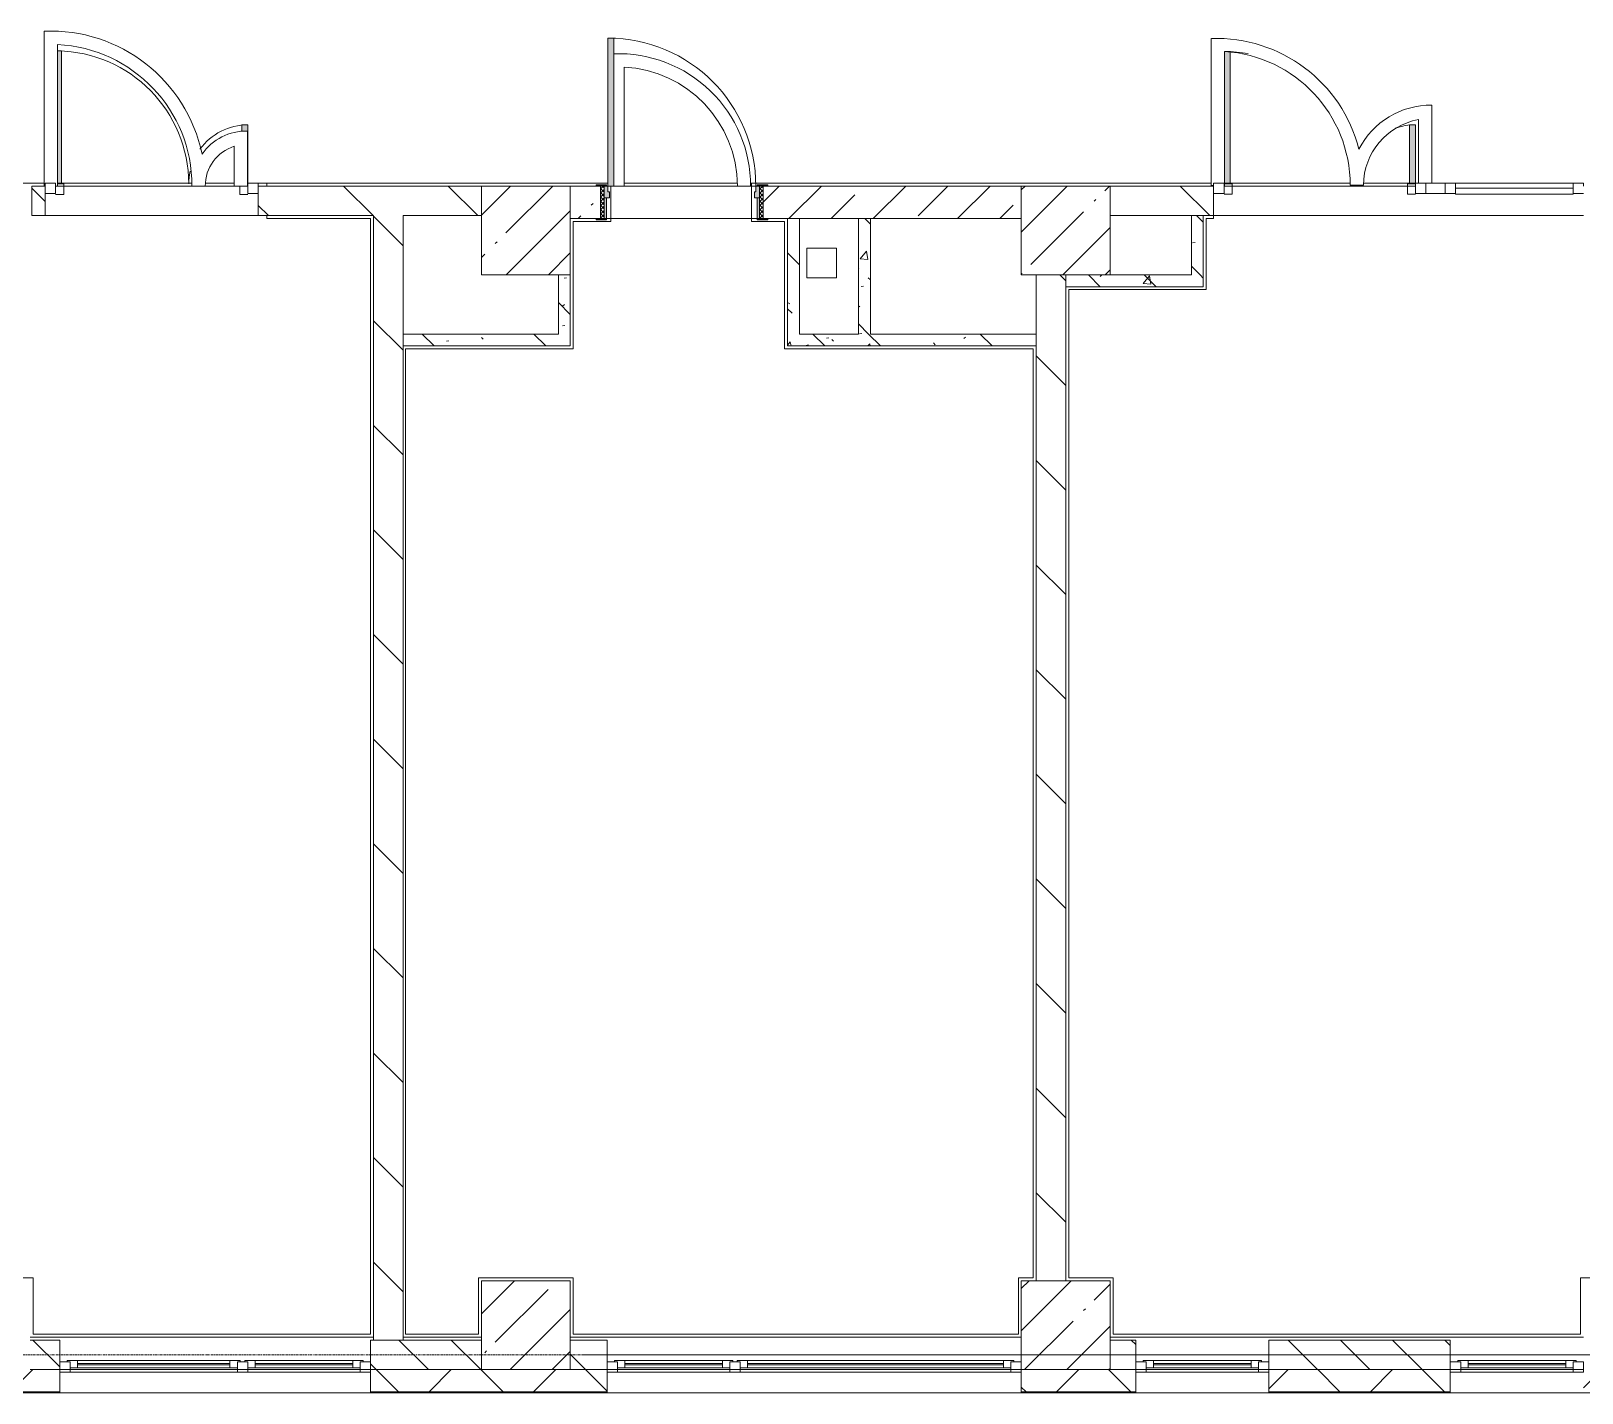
# Model space of a CAD drawing. Header units: millimetres. Extents: x 81303 to 275082, y -8553 to 29000.
# Drawn here: x 170587 to 181072, y -258 to 8948 of the extents above; entities that cross this region are included whole.
import ezdxf

# ---------------------------------------------------------------- set-up
doc = ezdxf.new("R2010")
doc.units = ezdxf.units.MM
doc.linetypes.add('Осевая', pattern=[31.75, 6.35, -4.7625, 15.875, -4.7625])
for name, color, linetype, lineweight, true_color in [('A-DETL-GENF-3', 7, 'Continuous', 5, 0xaaaaaa), ('A-DOOR-2', 7, 'Continuous', 5, 0xe2e2e2), ('A-DOOR-3', 7, 'Continuous', 5, 0xaaaaaa), ('A-DOOR-FRAM-1', 7, 'Continuous', 5, 0xe2e2e2), ('A-DOOR-FRAM-3', 7, 'Continuous', 5, 0xaaaaaa), ('A-FLOR-2', 7, 'Continuous', 5, 0xaaaaaa), ('I-WALL-5', 7, 'Continuous', 5, 0x787878)]:
    doc.layers.add(name, color=color, linetype=linetype, lineweight=lineweight, true_color=true_color)
for name, color, linetype, lineweight in [('A-GLAZ-3', 7, 'Continuous', 5), ('A-GLAZ-CURT-2', 7, 'Continuous', 5), ('A-GLAZ-CWMG-2', 7, 'Continuous', 5), ('A-WALL', 7, 'Continuous', 9), ('A-WALL-3', 7, 'Continuous', 5), ('I-WALL-3', 7, 'Continuous', 5), ('S-COLS-3', 7, 'Continuous', 5), ('Оси', 7, 'Continuous', 9), ('Оси-2', 7, 'Осевая', 9)]:
    doc.layers.add(name, color=color, linetype=linetype, lineweight=lineweight)
pattern_1 = [(135, (148072.5, 0), (-353.5534, -353.5534), [])]
pattern_2 = [(135, (148072.5, 0), (-377.171, -377.171), [533.4, -88.9, 17.78, -88.9]), (135, (148072.5, 376.94), (-377.171, -377.171), []), (50, (148072.5, 0), (637.6445, -55.787), [66.675, -733.425]), (355, (148072.5, 0), (-123.35, 668.699), [53.34, -586.74]), (100.451, (148125.64, -4.65), (514.299, 612.908), [56.665, -623.315]), (46.184, (148072.5, 177.8), (948.776, -147.15), [100.012, -1100.137]), (96.636, (148151.6, 165.5), (830.91, 865.997), [84.998, -934.973]), (351.184, (148072.5, 177.8), (830.918, 865.988), [80.01, -880.11]), (21, (148161.4, 133.35), (530.651, -357.928), [66.675, -733.425]), (326, (148161.4, 133.35), (216.308, 644.658), [53.34, -586.74]), (71.451, (148205.6, 103.5), (746.96, 286.724), [56.665, -623.315]), (37.5, (148072.5, 0), (10.8105, 295.9426), [16.764, -562.864, 16.764, -578.866, -588.962]), (37.5, (148072.5, 0), (10.8105, 295.9426), [-1175.258, 16.764, -572.198]), (7.5, (148072.5, 0), (233.869, 350.6318), [16.764, -322.834, 16.764, -549.529, -224.472]), (7.5, (148072.5, 0), (233.869, 350.6318), [-905.891, 16.764, -207.708]), (327.5, (147874.25, 0), (474.5678, -20.0513), [16.764, -205.486, 16.764, -676.656, -920.115]), (327.5, (147874.25, 0), (474.5678, -20.0513), [-915.67, 16.764, -903.351]), (317.5, (147785.35, 0), (518.452, 88.9934), [16.764, -272.161, 16.764, -443.738, -653.415]), (317.5, (147785.35, 0), (518.452, 88.9934), [-749.427, 16.764, -636.651])]

# ---------------------------------------------------------------- blocks, each defined once
blk = doc.blocks.new('BSC_Колонна _Прямоугольная - 600х600-23286269-3_10_3_птичка')
at = {"layer": 'S-COLS-3'}
h = blk.add_hatch(dxfattribs=at)
h.set_pattern_fill('FP_32', color=256, style=0, pattern_type=2)
h.set_pattern_definition([(45, (-29509.74, -7600), (-285.123, 285.123), []), (45, (-29224.6, -7600), (-285.123, 285.123), [504.031, -100.806, 16.764, -84.042])])
h.paths.add_polyline_path([(-300, -300), (300, -300), (300, 300), (-300, 300), (-300, 150)])
for p, q in [((300, 300), (-300, 300)), ((-300, 300), (-300, -300)), ((300, -300), (300, 300)), ((-300, -300), (300, -300))]:
    blk.add_line(p, q, dxfattribs=at)
blk = doc.blocks.new('BSC_Колонна _Прямоугольная - 600х600-V12-3_10_3_птичка')
at = {"layer": 'S-COLS-3'}
h = blk.add_hatch(dxfattribs=at)
h.set_pattern_fill('FP_38', color=256, style=0, pattern_type=2)
h.set_pattern_definition([(45, (-25860, -200), (-285.123, 285.123), []), (45, (-25574.88, -200), (-285.123, 285.123), [504.031, -100.806, 16.764, -84.042])])
h.paths.add_polyline_path([(-300, -300), (300, -300), (300, 300), (-300, 300)])
for p, q in [((300, 300), (-300, 300)), ((-300, 300), (-300, -300)), ((300, -300), (300, 300)), ((-300, -300), (300, -300))]:
    blk.add_line(p, q, dxfattribs=at)
blk = doc.blocks.new('BSC_Колонна _Прямоугольная - 600х600-V13-3_10_3_птичка')
at = {"layer": 'S-COLS-3'}
h = blk.add_hatch(dxfattribs=at)
h.set_pattern_fill('FP_39', color=256, style=0, pattern_type=2)
h.set_pattern_definition([(45, (-29509.74, -200), (-285.123, 285.123), []), (45, (-29224.6, -200), (-285.123, 285.123), [504.031, -100.806, 16.764, -84.042])])
h.paths.add_polyline_path([(-300, -300), (300, -300), (300, 300), (-300, 300), (-300, 30)])
for p, q in [((300, 300), (-300, 300)), ((-300, 300), (-300, -300)), ((300, -300), (300, 300)), ((-300, -300), (300, -300))]:
    blk.add_line(p, q, dxfattribs=at)
blk = doc.blocks.new('BSC_Колонна _Прямоугольная - 600х600-V24-3_10_3_птичка')
at = {"layer": 'S-COLS-3'}
h = blk.add_hatch(dxfattribs=at)
h.set_pattern_fill('FP_51', color=256, style=0, pattern_type=2)
h.set_pattern_definition([(45, (-25860, -7600), (-285.123, 285.123), []), (45, (-25574.88, -7600), (-285.123, 285.123), [504.031, -100.806, 16.764, -84.042])])
h.paths.add_polyline_path([(-300, -300), (300, -300), (300, 300), (-300, 300), (-300, 150)])
for p, q in [((300, 300), (-300, 300)), ((-300, 300), (-300, -300)), ((300, -300), (300, 300)), ((-300, -300), (300, -300))]:
    blk.add_line(p, q, dxfattribs=at)
blk = doc.blocks.new('120_Окно_СКБ_2Ст - 120_Окно_СКБ_2Ст 2100х2500 _мал створка СЛЕВА_-V28-3_10_3_птичка')
at = {"layer": 'A-GLAZ-3'}
for p, q in [((-1050, -127), (-1050, -57)), ((-1050, -57), (-980, -57)), ((1050, -57), (-1050, -57)), ((-980, -57), (-980, -127)), ((-220, -87), (-980, -87)), ((-980, -87), (-980, -127)), ((-930, -137), (-930, -87)), ((-270, -137), (-270, -87)), ((-220, -127), (-220, -57)), ((-220, -57), (-150, -57)), ((-220, -127), (-220, -87)), ((-150, -57), (-150, -127)), ((980, -87), (-150, -87)), ((-150, -87), (-150, -127)), ((-100, -137), (-100, -87)), ((930, -137), (930, -87)), ((980, -127), (980, -57)), ((980, -57), (1050, -57)), ((980, -127), (980, -87)), ((1050, -57), (1050, -127)), ((-980, -127), (-1050, -127)), ((-1050, -127), (-1000, -127)), ((-980, -127), (-1000, -127)), ((-1000, -127), (-1000, -137)), ((-1000, -137), (-200, -137)), ((-200, -137), (-1000, -137)), ((-930, -107), (-270, -107)), ((-270, -117), (-930, -117)), ((-150, -127), (-220, -127)), ((-200, -127), (-220, -127)), ((-200, -127), (-170, -127)), ((-200, -137), (-200, -127)), ((-150, -127), (-170, -127)), ((-170, -127), (-170, -137)), ((-170, -137), (1000, -137)), ((1000, -137), (-170, -137)), ((-100, -107), (930, -107)), ((930, -117), (-100, -117)), ((1050, -127), (980, -127)), ((1000, -127), (980, -127)), ((1000, -127), (1050, -127)), ((1000, -137), (1000, -127))]:
    blk.add_line(p, q, dxfattribs=at)
blk = doc.blocks.new('120_Окно_СКБ_1Ст - 120_Окно_СКБ_1Ст 900х2500_h_-22445987-3_10_3_птичка')
at = {"layer": 'A-GLAZ-3'}
for p, q in [((-450, -127), (-450, -57)), ((-450, -57), (-380, -57)), ((450, -57), (-450, -57)), ((-380, -57), (-380, -127)), ((380, -87), (-380, -87)), ((-380, -87), (-380, -127)), ((-330, -137), (-330, -87)), ((330, -137), (330, -87)), ((380, -127), (380, -57)), ((380, -57), (450, -57)), ((380, -127), (380, -87)), ((450, -57), (450, -127)), ((-380, -127), (-450, -127)), ((-450, -127), (-400, -127)), ((-380, -127), (-400, -127)), ((-400, -127), (-400, -137)), ((-400, -137), (400, -137)), ((400, -137), (-400, -137)), ((-330, -107), (330, -107)), ((330, -117), (-330, -117)), ((450, -127), (380, -127)), ((400, -127), (380, -127)), ((400, -127), (450, -127)), ((400, -137), (400, -127))]:
    blk.add_line(p, q, dxfattribs=at)
blk = doc.blocks.new('120_Окно_СКБ_2Ст - 120_Окно_СКБ_2Ст 2800х2500_створка_-22445922-3_10_3_птичка')
at = {"layer": 'A-GLAZ-3'}
for p, q in [((-1400, -127), (-1400, -57)), ((-1400, -57), (-1330, -57)), ((1400, -57), (-1400, -57)), ((-1330, -57), (-1330, -127)), ((500, -87), (-1330, -87)), ((-1330, -87), (-1330, -127)), ((-1280, -137), (-1280, -87)), ((450, -137), (450, -87)), ((500, -127), (500, -57)), ((500, -57), (570, -57)), ((500, -127), (500, -87)), ((570, -57), (570, -127)), ((1330, -87), (570, -87)), ((570, -87), (570, -127)), ((620, -137), (620, -87)), ((1280, -137), (1280, -87)), ((1330, -127), (1330, -57)), ((1330, -57), (1400, -57)), ((1330, -127), (1330, -87)), ((1400, -57), (1400, -127)), ((-1330, -127), (-1400, -127)), ((-1400, -127), (-1350, -127)), ((-1330, -127), (-1350, -127)), ((-1350, -127), (-1350, -137)), ((-1350, -137), (520, -137)), ((520, -137), (-1350, -137)), ((-1280, -107), (450, -107)), ((450, -117), (-1280, -117)), ((570, -127), (500, -127)), ((520, -127), (500, -127)), ((520, -127), (550, -127)), ((520, -137), (520, -127)), ((570, -127), (550, -127)), ((550, -127), (550, -137)), ((550, -137), (1350, -137)), ((1350, -137), (550, -137)), ((620, -107), (1280, -107)), ((1280, -117), (620, -117)), ((1400, -127), (1330, -127)), ((1350, -127), (1330, -127)), ((1350, -127), (1400, -127)), ((1350, -137), (1350, -127))]:
    blk.add_line(p, q, dxfattribs=at)
blk = doc.blocks.new('110_Дверь_СКБ_1Ст_Внутренняя1 - Д-4_п__1100x2100h_административные помещения-32218723-3_10_3_птичка')
at = {"layer": 'A-DOOR-2'}
h = blk.add_hatch(color=256, dxfattribs=at)
h.paths.add_polyline_path([(537.5, 30), (537.5, 110), (512.5, 110), (512.5, 70), (502.5, 70), (502.5, 30)])
h.paths.add_polyline_path([(-477.5, 30), (-477.5, 70), (-487.5, 70), (-487.5, 110), (-512.5, 110), (-512.5, 30)])
at = {"layer": 'A-DOOR-3'}
h = blk.add_hatch(dxfattribs=at)
h.set_pattern_fill('FP_78', color=256, style=0, pattern_type=2)
h.set_pattern_definition([(135, (1751.41, 174.685), (-14.14214, -14.14214), []), (225, (1751.41, 174.685), (14.14214, -14.14214), [])])
h.paths.add_polyline_path([(562.5, -110), (562.5, 110), (537.5, 110), (537.5, -110)])
at = {"layer": 'A-DOOR-FRAM-1'}
for points in [[(-447.5, 110), (-447.5, 1110), (-487.5, 1110), (-487.5, 110)], [(-497.5, 110), (-497.5, 118), (-567.5, 118), (-567.5, 110)], [(592.5, 110), (592.5, 118), (522.5, 118), (522.5, 110)], [(-497.5, -110), (-497.5, 30), (-512.5, 30), (-512.5, -110)], [(537.5, -110), (537.5, 30), (522.5, 30), (522.5, -110)], [(-497.5, -118), (-497.5, -110), (-567.5, -110), (-567.5, -118)], [(592.5, -118), (592.5, -110), (522.5, -110), (522.5, -118)]]:
    blk.add_hatch(color=256, dxfattribs=at).paths.add_polyline_path(points)
at = {"layer": 'A-DOOR-FRAM-3'}
h = blk.add_hatch(dxfattribs=at)
h.set_pattern_fill('FP_79', color=256, style=0, pattern_type=2)
h.set_pattern_definition([(45, (-371.384, 174.685), (-14.1421, 14.1421), []), (135, (-371.384, 174.685), (-14.1421, -14.1421), [])])
h.paths.add_polyline_path([(-512.5, -110), (-512.5, 110), (-537.5, 110), (-537.5, -110)])
at = {"layer": 'A-DOOR-3'}
for p, q in [((-487.5, 1110), (-487.5, 110)), ((-447.5, 1110), (-487.5, 1110)), ((-447.5, 110), (-447.5, 1110)), ((-487.5, 110), (-447.5, 110))]:
    blk.add_line(p, q, dxfattribs=at)
blk.add_arc((-487.5, 110), 1000, 360, 90, dxfattribs=at)
at = {"layer": 'A-DOOR-FRAM-3'}
for p, q in [((-497.5, 118), (-567.5, 118)), ((-567.5, 118), (-567.5, 110)), ((-567.5, 110), (-497.5, 110)), ((-512.5, 110), (-537.5, 110)), ((-537.5, 110), (-537.5, -110)), ((-487.5, 110), (-512.5, 110)), ((-512.5, 110), (-512.5, 30)), ((-512.5, -110), (-512.5, 110)), ((-497.5, 110), (-512.5, 110)), ((-512.5, 110), (-512.5, 109)), ((-512.5, 109), (-497.5, 109)), ((-497.5, 110), (-497.5, 118)), ((-497.5, 109), (-497.5, 110)), ((-487.5, 70), (-487.5, 110)), ((512.5, 110), (512.5, 70)), ((537.5, 110), (512.5, 110)), ((592.5, 118), (522.5, 118)), ((522.5, 118), (522.5, 110)), ((537.5, 110), (522.5, 110)), ((522.5, 110), (522.5, 109)), ((522.5, 110), (592.5, 110)), ((522.5, 109), (537.5, 109)), ((537.5, 30), (537.5, 110)), ((562.5, 110), (537.5, 110)), ((537.5, 110), (537.5, -110)), ((537.5, 109), (537.5, 110)), ((562.5, -110), (562.5, 110)), ((592.5, 110), (592.5, 118)), ((-512.5, 30), (-477.5, 30)), ((-497.5, 30), (-512.5, 30)), ((-512.5, 30), (-512.5, -110)), ((-497.5, -110), (-497.5, 30)), ((-477.5, 70), (-487.5, 70)), ((-477.5, 30), (-477.5, 70)), ((512.5, 70), (502.5, 70)), ((502.5, 70), (502.5, 30)), ((502.5, 30), (537.5, 30)), ((537.5, 30), (522.5, 30)), ((522.5, 30), (522.5, -110)), ((537.5, -110), (537.5, 30)), ((-497.5, -110), (-567.5, -110)), ((-567.5, -110), (-567.5, -118)), ((-567.5, -118), (-497.5, -118)), ((-537.5, -110), (-512.5, -110)), ((-512.5, -110), (-497.5, -110)), ((-497.5, -118), (-497.5, -110)), ((522.5, -110), (537.5, -110)), ((592.5, -110), (522.5, -110)), ((522.5, -110), (522.5, -118)), ((522.5, -118), (592.5, -118)), ((537.5, -110), (562.5, -110)), ((592.5, -118), (592.5, -110))]:
    blk.add_line(p, q, dxfattribs=at)
blk = doc.blocks.new('Прямоугольный импост - 50 x 70 мм-31700031-3_10_3_птичка')
at = {"layer": 'A-GLAZ-CWMG-2'}
for p, q in [((-70, 35), (0, 35)), ((-70, -35), (-70, 35)), ((0, -35), (-70, -35)), ((0, -15), (0, -35))]:
    blk.add_line(p, q, dxfattribs=at)
blk = doc.blocks.new('Дверь_Витражная_остекление_ - ДВН_ДАО_Главный вход_1200 в свету-31742133-3_10_3_птичка')
at = {"layer": 'A-DOOR-2'}
for points in [[(-607, 30), (-607, 920), (-643, 925), (-643, 30), (-621, 30)], [(647, 30), (647, 430), (607, 430), (607, 30)]]:
    blk.add_hatch(color=256, dxfattribs=at).paths.add_polyline_path(points)
at = {"layer": 'A-DETL-GENF-3'}
for p, q in [((-607, 30), (-607, 920)), ((647, 430), (607, 430)), ((607, 430), (607, 30)), ((647, 35), (647, 430)), ((-643, 30), (-607, 30)), ((-592, 30), (-643, 30)), ((-592, -40), (-592, 30)), ((592, -40), (592, 30)), ((592, 30), (647, 30)), ((607, 30), (647, 30)), ((-647, -40), (-592, -40)), ((647, -40), (592, -40))]:
    blk.add_line(p, q, dxfattribs=at)
at = {"layer": 'A-DOOR-3'}
blk.add_line((647, 430), (647, 35), dxfattribs=at)
for centre, radius, start, end in [((-647, 30), 895, 79.5087, 89.7197), ((647, 30), 400, 90, 110.0384)]:
    blk.add_arc(centre, radius, start, end, dxfattribs=at)
blk = doc.blocks.new('Системная панель - Стемалит - 40мм-32257327-3_10_3_птичка')
at = {"layer": 'A-GLAZ-CURT-2'}
for p, q in [((65, 35), (-65, 35)), ((-65, 35), (-65, -35)), ((65, -35), (65, 35)), ((-65, -35), (65, -35))]:
    blk.add_line(p, q, dxfattribs=at)
blk = doc.blocks.new('Прямоугольный импост - 50 x 70 мм-31687886-3_10_3_птичка')
at = {"layer": 'A-GLAZ-CWMG-2'}
for p, q in [((-35, 35), (35, 35)), ((-35, -35), (-35, 35)), ((35, 35), (35, -35)), ((35, -35), (-35, -35))]:
    blk.add_line(p, q, dxfattribs=at)
blk = doc.blocks.new('Прямоугольный импост - 50 x 70 мм-31701779-3_10_3_птичка')
at = {"layer": 'A-GLAZ-CWMG-2'}
for p, q in [((0, 35), (-70, 35)), ((-70, 35), (-70, -35)), ((0, -35), (0, 35)), ((-70, -35), (0, -35))]:
    blk.add_line(p, q, dxfattribs=at)
blk = doc.blocks.new('Системная панель - Стекло - 40мм-32257331-3_10_3_птичка')
at = {"layer": 'A-GLAZ-CURT-2'}
h = blk.add_hatch(dxfattribs=at)
h.set_pattern_fill('FP_144', color=256, style=0, pattern_type=2)
h.set_pattern_definition([(45, (-33042.5, -7385), (-1414.21, 1414.21), [1000, -3000]), (45, (-34042.5, -7885), (-1414.21, 1414.21), [3000, -1000]), (45, (-32042.5, -8385), (-1414.21, 1414.21), [1000, -3000])])
h.paths.add_polyline_path([(398, -40), (398, 0), (-398, 0), (-398, -40), (89, -40)])
for p, q in [((398, 0), (-398, 0)), ((-398, 0), (-398, -40)), ((398, -40), (398, 0)), ((-398, -40), (398, -40))]:
    blk.add_line(p, q, dxfattribs=at)
blk = doc.blocks.new('Прямоугольный импост - 50 x 70 мм-31702100-3_10_3_птичка')
at = {"layer": 'A-GLAZ-CWMG-2'}
for p, q in [((-35, 35), (35, 35)), ((-35, -35), (-35, 35)), ((35, 35), (35, -35)), ((35, -35), (-35, -35))]:
    blk.add_line(p, q, dxfattribs=at)
blk = doc.blocks.new('Прямоугольный импост - 50 x 70 мм-31720914-3_10_3_птичка')
at = {"layer": 'A-GLAZ-CWMG-2'}
blk.add_line((32940, 7920), (32145, 7920), dxfattribs=at)
blk = doc.blocks.new('Прямоугольный импост - 50 x 70 мм-31927764-3_10_3_птичка')
at = {"layer": 'A-GLAZ-CWMG-2'}
for p, q in [((-70, 35), (0, 35)), ((-70, -35), (-70, 35)), ((0, 35), (0, -35)), ((0, -35), (-70, -35))]:
    blk.add_line(p, q, dxfattribs=at)
blk = doc.blocks.new('Дверь_Витражная_остекление_ - ДВН_ДАО_Главный вход_1200 в свету Д-22 _п_-V173-3_10_3_птичка')
at = {"layer": 'A-DOOR-2'}
for points in [[(-636, 30), (-610, 30), (-610, 930), (-636, 930)], [(648, 30), (650, 35), (648, 430), (610, 430), (610, 386), (648, 388), (648, 35)]]:
    blk.add_hatch(color=256, dxfattribs=at).paths.add_polyline_path(points)
at = {"layer": 'A-DETL-GENF-3'}
for p, q in [((-610, 930), (-636, 930)), ((-610, 30), (-610, 930)), ((650, 430), (610, 430)), ((610, 430), (610, 386)), ((650, 35), (650, 430)), ((-636, 30), (-610, 30)), ((-595, 30), (-636, 30)), ((-595, -40), (-595, 30)), ((595, -40), (595, 16)), ((-650, -40), (-595, -40)), ((650, -40), (595, -40))]:
    blk.add_line(p, q, dxfattribs=at)
at = {"layer": 'A-DOOR-3'}
blk.add_line((650, 430), (650, 35), dxfattribs=at)
for centre, radius, start, end in [((-650, 30), 900, 360, 89.1007), ((650, 30), 400, 90, 144.0144), ((650, 30), 400, 167.5043, 180)]:
    blk.add_arc(centre, radius, start, end, dxfattribs=at)

msp = doc.modelspace()

# ---------------------------------------------------------------- hatches: boundary and pattern name
at = {"layer": 'A-WALL-3'}
h = msp.add_hatch(dxfattribs=at)
h.set_pattern_fill('FP_56', color=256, style=0, pattern_type=2)
h.set_pattern_definition([(135, (148072.5, 0), (-176.7767, -176.7767), [])])
h.paths.add_polyline_path([(213331.2, -100), (213482.5, -100), (213482.5, 100), (213232.5, 100), (213232.5, -100)])
h.paths.add_polyline_path([(203077, -100), (203582.5, -100), (203582.5, 100), (202832.5, 100), (202832.5, -100)])
h.paths.add_polyline_path([(204982.5, -100), (205882.5, -100), (205882.5, 100), (204982.5, 100), (204982.5, -52.2)])
h.paths.add_polyline_path([(212332.5, -100), (212332.5, 100), (211782.5, 100), (211782.5, -100)])
h.paths.add_polyline_path([(209482.5, -100), (209682.5, -100), (209682.5, 100), (209482.5, 100), (209482.5, 42.9)])
h.paths.add_polyline_path([(191890.5, -100), (192382.5, -100), (192382.5, 100), (191482.5, 100), (191482.5, -100)])
h.paths.add_polyline_path([(196232.5, -100), (196232.5, 100), (195982.5, 100), (195982.5, -100)])
h.paths.add_polyline_path([(199082.5, -100), (199082.5, 100), (198332.5, 100), (198332.5, -100)])
h.paths.add_polyline_path([(190732.5, -100), (190982.5, -100), (190982.5, 100), (190732.5, 100)])
h.paths.add_polyline_path([(200482.5, -100), (200732.5, -100), (200732.5, 100), (200482.5, 100), (200482.5, 33.3)])
h.paths.add_polyline_path([(189832.5, -100), (189832.5, 100), (189212.5, 100), (189212.5, -100)])
h.paths.add_polyline_path([(181942.5, -100), (181942.5, 100), (181682.5, 100), (181682.5, -100)])
h.paths.add_polyline_path([(186612.5, -100), (186612.5, 100), (186562.5, 100), (186562.5, -100)])
h.paths.add_polyline_path([(177882.2, -100), (178055.3, -100), (178055.3, 100), (177882.2, 100), (177882.2, 55.2)])
h.paths.add_polyline_path([(186062.5, -100), (186062.5, 100), (185495.5, 100), (185495.5, -100)])
h.paths.add_polyline_path([(179771.9, -100), (180182.5, -100), (180182.5, 100), (178955.3, 100), (178955.3, -100)])
h.paths.add_polyline_path([(184042.5, -100), (184595.5, -100), (184595.5, 100), (184042.5, 100)])
h.paths.add_polyline_path([(170582.5, -100), (170782.5, -100), (170782.5, 100), (170582.5, 100), (170582.5, 63.6)])
h.paths.add_polyline_path([(172882.5, -100), (173632.5, -100), (173632.5, 100), (172882.5, 100)])
h.paths.add_polyline_path([(163682.5, -100), (163682.5, 100), (162932.5, 100), (162932.5, -100)])
h.paths.add_polyline_path([(169682.5, -100), (169982.5, -100), (169982.5, 100), (169682.5, 100)])
h.paths.add_polyline_path([(164582.5, -100), (165332.5, -100), (165332.5, 100), (164582.5, 100)])
h.paths.add_polyline_path([(167653.2, -100), (168782.5, -100), (168782.5, 100), (167432.5, 100), (167432.5, -100)])
h.paths.add_polyline_path([(174482.2, -100), (174482.2, 100), (174232.5, 100), (174232.5, -100)])
h.paths.add_polyline_path([(154902.5, -100), (155732.5, -100), (155732.5, 100), (154902.5, 100)])
h.paths.add_polyline_path([(159182.5, -100), (159182.5, 100), (158432.2, 100), (158432.2, -100)])
h.paths.add_polyline_path([(160195.6, -100), (160232.5, -100), (160232.5, 100), (160082.5, 100), (160082.5, -100)])
h = msp.add_hatch(dxfattribs=at)
h.set_pattern_fill('FP_58', color=256, style=0, pattern_type=2)
h.set_pattern_definition([(45, (148072.5, 0), (-353.5534, 353.5534), []), (135, (148072.5, 0), (-353.5534, -353.5534), [])])
h.paths.add_polyline_path([(203077, -250), (203582.5, -250), (203582.5, -100), (202832.5, -100), (202832.5, -250)])
h.paths.add_polyline_path([(204699.6, -250), (204699.6, -100), (204482.5, -100), (204482.5, -250)])
h.paths.add_polyline_path([(192382.5, -250), (192382.5, -100), (190732.5, -100), (190732.5, -250), (191890.5, -250)])
h.paths.add_polyline_path([(196232.5, -250), (196232.5, -100), (195482.5, -100), (195482.5, -250), (195982.5, -250)])
h.paths.add_polyline_path([(189212.5, -250), (189832.5, -250), (189832.5, -100), (189212.5, -100)])
h.paths.add_polyline_path([(200732.5, -250), (200732.5, -100), (199982.5, -100), (199982.5, -250), (200280.4, -250)])
h.paths.add_polyline_path([(198332.5, -250), (199082.5, -250), (199082.5, -100), (198332.5, -100)])
h.paths.add_polyline_path([(179771.9, -250), (180182.5, -250), (180182.5, -100), (178955.3, -100), (178955.3, -250)])
h.paths.add_polyline_path([(187112.5, -250), (187112.5, -100), (185495.5, -100), (185495.5, -250), (186297.3, -250)])
h.paths.add_polyline_path([(181082.5, -250), (181942.5, -250), (181942.5, -100), (181082.5, -100)])
h.paths.add_polyline_path([(184042.5, -250), (184595.5, -250), (184595.5, -100), (184042.5, -100)])
h.paths.add_polyline_path([(178055.3, -250), (178055.3, -100), (177282.2, -100), (177282.2, -250), (177907.5, -250)])
h.paths.add_polyline_path([(174178.7, -250), (174482.2, -250), (174482.2, -100), (172882.5, -100), (172882.5, -250), (173246.5, -250)])
h.paths.add_polyline_path([(170582.5, -250), (170782.5, -250), (170782.5, -100), (169682.5, -100), (169682.5, -250), (170449.8, -250)])
h.paths.add_polyline_path([(168782.5, -250), (168782.5, -100), (167432.5, -100), (167432.5, -250), (167653.2, -250)])
h.paths.add_polyline_path([(162932.5, -250), (163682.5, -250), (163682.5, -100), (162932.5, -100)])
h.paths.add_polyline_path([(165332.5, -250), (165332.5, -100), (164582.5, -100), (164582.5, -250), (164856.6, -250)])
h.paths.add_polyline_path([(160082.5, -250), (160832.5, -250), (160832.5, -100), (160082.5, -100)])
h.paths.add_polyline_path([(154902.5, -250), (156332.2, -250), (156332.2, -100), (154902.5, -100)])
h.paths.add_polyline_path([(151802.5, -250), (151802.5, -100), (147812.5, -100), (147812.5, -250), (150873.6, -250)])
h.paths.add_polyline_path([(159182.5, -250), (159182.5, -100), (158432.2, -100), (158432.2, -250)])
at = {"layer": 'I-WALL-3'}
h = msp.add_hatch(dxfattribs=at)
h.set_pattern_fill('FP_57', color=256, style=0, pattern_type=2)
h.set_pattern_definition(pattern_1)
h.paths.add_polyline_path([(173103.2, 7700), (173632.5, 7700), (173632.5, 7900), (172123.5, 7900), (172123.5, 7700), (172903.2, 7700)])
h.paths.add_polyline_path([(170592.5, 7700), (170683.5, 7700), (170683.5, 7900), (170592.5, 7900), (170592.5, 7750.3)])
h = msp.add_hatch(dxfattribs=at)
h.set_pattern_fill('FP_54', color=256, style=0, pattern_type=2)
h.set_pattern_definition([(45, (148072.5, 0), (-285.123, 285.123), []), (45, (148357.62, 0), (-285.123, 285.123), [504.031, -100.806, 16.764, -84.042])])
h.paths.add_polyline_path([(175567.5, 7680), (177282.2, 7680), (177282.2, 7900), (175537.5, 7900), (175537.5, 7680)])
h.paths.add_polyline_path([(174437.5, 7680), (174437.5, 7900), (174232.5, 7900), (174232.5, 7680), (174407.5, 7680)])
h = msp.add_hatch(dxfattribs=at)
h.set_pattern_fill('FP_57', color=256, style=0, pattern_type=2)
h.set_pattern_definition(pattern_1)
h.paths.add_polyline_path([(190202.5, 7700), (190982.5, 7700), (190982.5, 7900), (190202.5, 7900)])
h.paths.add_polyline_path([(181682.5, 7700), (186062.5, 7700), (186062.5, 7900), (184082.5, 7900), (184082.5, 7830), (182882.5, 7830), (182882.5, 7900), (181682.5, 7900), (181682.5, 7750.3)])
h.paths.add_polyline_path([(187112.5, 7700), (187702.5, 7700), (187702.5, 7900), (187112.5, 7900), (187112.5, 7750.3)])
h.paths.add_polyline_path([(186612.5, 7700), (186612.5, 7900), (186562.5, 7900), (186562.5, 7700)])
h.paths.add_polyline_path([(178432.2, 7700), (178582.5, 7700), (178582.5, 7900), (177882.2, 7900), (177882.2, 7700)])
h = msp.add_hatch(dxfattribs=at)
h.set_pattern_fill('FP_57', color=256, style=0, pattern_type=2)
h.set_pattern_definition(pattern_1)
h.paths.add_polyline_path([(173103.2, 100), (173103.2, 7700), (172903.2, 7700), (172903.2, 100)])
h = msp.add_hatch(dxfattribs=at)
h.set_pattern_fill('FP_57', color=256, style=0, pattern_type=2)
h.set_pattern_definition(pattern_1)
h.paths.add_polyline_path([(177580.1, 500), (177583.2, 500), (177583.2, 7300), (177383.2, 7300), (177383.2, 500)])
at = {"layer": 'I-WALL-5'}
h = msp.add_hatch(dxfattribs=at)
h.set_pattern_fill('FP_64', color=256, style=0, pattern_type=2)
h.set_pattern_definition(pattern_2)
h.paths.add_polyline_path([(175782.2, 6820), (175782.2, 7680), (175702.2, 7680), (175702.2, 6820)])
h = msp.add_hatch(dxfattribs=at)
h.set_pattern_fill('FP_64', color=256, style=0, pattern_type=2)
h.set_pattern_definition(pattern_2)
h.paths.add_polyline_path([(176262.2, 6900), (176262.2, 7680), (176182.2, 7680), (176182.2, 6900)])
h = msp.add_hatch(dxfattribs=at)
h.set_pattern_fill('FP_64', color=256, style=0, pattern_type=2)
h.set_pattern_definition(pattern_2)
h.paths.add_polyline_path([(178512.2, 7300), (178512.2, 7700), (178432.2, 7700), (178432.2, 7300)])
h = msp.add_hatch(dxfattribs=at)
h.set_pattern_fill('FP_64', color=256, style=0, pattern_type=2)
h.set_pattern_definition(pattern_2)
h.paths.add_polyline_path([(174232.5, 6820), (174232.5, 7300), (174152.5, 7300), (174152.5, 6820)])
h = msp.add_hatch(dxfattribs=at)
h.set_pattern_fill('FP_64', color=256, style=0, pattern_type=2)
h.set_pattern_definition(pattern_2)
h.paths.add_polyline_path([(177882.2, 7220), (178512.2, 7220), (178512.2, 7300), (177583.2, 7300), (177583.2, 7220)])
h = msp.add_hatch(dxfattribs=at)
h.set_pattern_fill('FP_64', color=256, style=0, pattern_type=2)
h.set_pattern_definition(pattern_2)
h.paths.add_polyline_path([(174152.5, 6820), (174152.5, 6900), (173103.2, 6900), (173103.2, 6820), (173246.5, 6820)])
h = msp.add_hatch(dxfattribs=at)
h.set_pattern_fill('FP_64', color=256, style=0, pattern_type=2)
h.set_pattern_definition(pattern_2)
h.paths.add_polyline_path([(177383.2, 6820), (177383.2, 6900), (175782.2, 6900), (175782.2, 6820), (176975.3, 6820)])

# ---------------------------------------------------------------- linework, layer by layer
at = {"layer": 'A-FLOR-2'}
for p, q in [((170677.4, 8947.1), (170677.4, 7900)), ((170767.4, 7900), (170767.4, 8856.8)), ((178566.8, 8897.4), (178566.8, 7903)), ((178656.8, 7903), (178656.8, 8809.8)), ((174597.5, 7900), (174597.5, 8704)), ((180057, 7920), (180057, 8446.9)), ((179967, 8349.4), (179967, 7920)), ((172051.5, 7900), (172051.5, 8271.9)), ((171961.5, 8169.4), (171961.5, 7900)), ((170677.4, 7920), (163241.8, 7920)), ((170753.5, 7900), (170767.4, 7900)), ((170767.4, 7920), (171674.5, 7920)), ((171675.5, 7900), (171765.5, 7900)), ((171767.4, 7920), (171961.5, 7920)), ((171961.5, 7900), (172051.5, 7900)), ((174487.5, 7920), (172051.5, 7920)), ((172182.5, 7900), (172182.5, 7920)), ((174507.5, 7900), (174507.5, 7660)), ((174527.5, 7900), (174597.5, 7900)), ((174597.5, 7920), (175361.3, 7920)), ((175362.5, 7900), (175452.5, 7900)), ((178566.8, 7920), (175451.3, 7920)), ((175457.5, 7660), (175457.5, 7920)), ((178566.8, 7903), (178582.5, 7903)), ((178656.8, 7920), (179504.7, 7920)), ((179505.5, 7906.5), (179595.5, 7906.5)), ((179596.7, 7920), (179947.5, 7920)), ((172182.5, 7680), (172182.5, 7700)), ((172883.2, 7680), (172182.5, 7680)), ((172883.2, 140), (172883.2, 7680)), ((174507.5, 7660), (174253.5, 7660)), ((174253.5, 7660), (174253.5, 6800)), ((175682.2, 7660), (175457.5, 7660)), ((175682.2, 6800), (175682.2, 7660)), ((178582.5, 7680), (178532.2, 7680)), ((178532.2, 7680), (178532.2, 7200)), ((178582.5, 7700), (178582.5, 7680)), ((175832.5, 7480), (176032.5, 7480)), ((175832.5, 7280), (175832.5, 7480)), ((176032.5, 7480), (176032.5, 7280)), ((176032.5, 7280), (175832.5, 7280)), ((178532.2, 7200), (177603.2, 7200)), ((177603.2, 7200), (177603.2, 520)), ((174253.5, 6800), (173118.5, 6800)), ((173118.5, 6800), (173118.5, 140)), ((177363.2, 6800), (175682.2, 6800)), ((177363.2, 520), (177363.2, 6800)), ((169962.5, 520), (170602.5, 520)), ((170602.5, 520), (170602.5, 140)), ((173613.5, 140), (173613.5, 520)), ((173613.5, 520), (174252.5, 520)), ((174252.5, 520), (174252.5, 140)), ((177262.2, 140), (177262.2, 520)), ((177262.2, 520), (177363.2, 520)), ((177603.2, 520), (177902.2, 520)), ((177902.2, 520), (177902.2, 140)), ((181062.5, 140), (181062.5, 520)), ((181062.5, 520), (181702.5, 520)), ((170602.5, 140), (172883.2, 140)), ((173118.5, 140), (173613.5, 140)), ((174252.5, 140), (177262.2, 140)), ((177902.2, 140), (181062.5, 140))]:
    msp.add_line(p, q, dxfattribs=at)
for centre, radius, start, end in [((170720.5, 7903), 1045, 11.78406, 92.36409), ((170720.5, 7903), 955, 359.82001, 87.18541), ((178600.5, 7903), 995, 14.33829, 91.93805), ((178600.5, 7906.5), 905, 360, 86.42904), ((174557.5, 7900), 895, 0, 91.92148), ((174557.5, 7900), 805, 360, 87.15183), ((180049.5, 7903), 544, 89.21005, 153.06648), ((180049.5, 7903), 454, 100.46985, 179.55829), ((172044.5, 7903), 369, 88.91556, 144.66492), ((172044.5, 7903), 279, 107.31049, 180.6161)]:
    msp.add_arc(centre, radius, start, end, dxfattribs=at)
at = {"layer": 'A-WALL'}
for p, q in [((175782.2, 7680), (175702.2, 7680)), ((176262.2, 7680), (176182.2, 7680)), ((178512.2, 7700), (178432.2, 7700)), ((177583.2, 7300), (177583.2, 7220)), ((173103.2, 6900), (173103.2, 6820)), ((177383.2, 6820), (177383.2, 6900)), ((172903.2, 100), (173103.2, 100)), ((170582.5, -100), (170782.5, -100)), ((172882.5, -100), (173632.5, -100)), ((174232.5, -100), (174482.2, -100)), ((177882.2, -100), (178055.3, -100)), ((178955.3, -100), (180182.5, -100)), ((169682.5, -250), (170782.5, -250)), ((169682.5, -253), (170782.5, -253)), ((172882.5, -250), (174482.2, -250)), ((172882.5, -253), (174482.2, -253)), ((177282.2, -250), (178055.3, -250)), ((177282.2, -253), (178055.3, -253)), ((178955.3, -250), (180182.5, -250)), ((178955.3, -253), (180182.5, -253))]:
    msp.add_line(p, q, dxfattribs=at)
at = {"layer": 'A-WALL-3'}
for p, q in [((170782.5, 100), (170582.5, 100)), ((170782.5, -258), (170782.5, 100)), ((172903.2, 100), (172882.5, 100)), ((172882.5, 100), (172882.5, -258)), ((173632.5, 100), (173103.2, 100)), ((174482.2, 100), (174232.5, 100)), ((174482.2, -258), (174482.2, 100)), ((178055.3, 100), (177882.2, 100)), ((178055.3, -258), (178055.3, 100)), ((180182.5, 100), (178955.3, 100)), ((178955.3, 100), (178955.3, -258)), ((180182.5, -258), (180182.5, 100)), ((170782.5, -100), (172882.5, -100)), ((174482.2, -100), (177282.2, -100)), ((177282.2, -100), (177282.2, -258)), ((178055.3, -100), (178955.3, -100)), ((180182.5, -100), (181082.5, -100)), ((169682.5, -258), (184595.5, -258))]:
    msp.add_line(p, q, dxfattribs=at)
at = {"layer": 'I-WALL-3'}
for p, q in [((170683.5, 7900), (170592.5, 7900)), ((170592.5, 7900), (170592.5, 7700)), ((170683.5, 7700), (170683.5, 7900)), ((170767.4, 7900), (171675.5, 7900)), ((171765.5, 7900), (171961.5, 7900)), ((173632.5, 7900), (172123.5, 7900)), ((172123.5, 7900), (172123.5, 7700)), ((174407.5, 7900), (174232.5, 7900)), ((174597.5, 7900), (175362.5, 7900)), ((175452.5, 7900), (175487.5, 7900)), ((177282.2, 7900), (175567.5, 7900)), ((178582.5, 7900), (177882.2, 7900)), ((178582.5, 7700), (178582.5, 7900)), ((178652.5, 7900), (179947.5, 7900)), ((172903.2, 7700), (170592.5, 7700)), ((172903.2, 7700), (172903.2, 100)), ((173103.2, 6900), (173103.2, 7700)), ((173103.2, 7700), (173632.5, 7700)), ((174232.5, 7680), (174407.5, 7680)), ((175497.5, 7680), (174477.5, 7680)), ((175567.5, 7680), (175702.2, 7680)), ((175702.2, 7680), (175702.2, 6820)), ((175782.2, 7680), (176182.2, 7680)), ((175782.2, 6900), (175782.2, 7680)), ((176182.2, 7680), (176182.2, 6900)), ((176262.2, 7680), (177282.2, 7680)), ((176262.2, 6900), (176262.2, 7680)), ((177882.2, 7700), (178432.2, 7700)), ((178432.2, 7700), (178432.2, 7300)), ((178512.2, 7220), (178512.2, 7700)), ((181082.5, 7700), (178512.2, 7700)), ((174152.5, 7300), (174152.5, 6900)), ((174232.5, 6820), (174232.5, 7300)), ((177383.2, 7300), (177383.2, 6900)), ((178432.2, 7300), (177882.2, 7300)), ((177583.2, 500), (177583.2, 7220)), ((177583.2, 7220), (178512.2, 7220)), ((174152.5, 6900), (173103.2, 6900)), ((173103.2, 100), (173103.2, 6820)), ((173103.2, 6820), (174232.5, 6820)), ((175702.2, 6820), (177383.2, 6820)), ((176182.2, 6900), (175782.2, 6900)), ((177383.2, 6900), (176262.2, 6900)), ((177383.2, 6820), (177383.2, 500)), ((170582.5, 120), (172903.8, 120)), ((173103.2, 120), (173632.5, 120)), ((174232.5, 120), (177282.2, 120)), ((177882.2, 120), (181082.5, 120))]:
    msp.add_line(p, q, dxfattribs=at)
at = {"layer": 'Оси'}
msp.add_line((174332.5, 0), (186832.5, 0), dxfattribs=at)
at = {"layer": 'Оси-2'}
msp.add_line((156077, 0), (174332.5, 0), dxfattribs=at)

# ---------------------------------------------------------------- block references
at = {"layer": 'A-DOOR-3'}
for name, p in [('Дверь_Витражная_остекление_ - ДВН_ДАО_Главный вход_1200 в свету Д-22 _п_-V173-3_10_3_птичка', (171403.5, 7884)), ('110_Дверь_СКБ_1Ст_Внутренняя1 - Д-4_п__1100x2100h_административные помещения-32218723-3_10_3_птичка', (174975, 7790)), ('Дверь_Витражная_остекление_ - ДВН_ДАО_Главный вход_1200 в свету-31742133-3_10_3_птичка', (179300, 7885))]:
    msp.add_blockref(name, p, dxfattribs=at)
at = {"layer": 'A-GLAZ-3', "rotation": 180}
for name, p in [('120_Окно_СКБ_2Ст - 120_Окно_СКБ_2Ст 2100х2500 _мал створка СЛЕВА_-V28-3_10_3_птичка', (171832.5, -175)), ('120_Окно_СКБ_2Ст - 120_Окно_СКБ_2Ст 2800х2500_створка_-22445922-3_10_3_птичка', (175882.2, -175)), ('120_Окно_СКБ_1Ст - 120_Окно_СКБ_1Ст 900х2500_h_-22445987-3_10_3_птичка', (178505.3, -175)), ('120_Окно_СКБ_1Ст - 120_Окно_СКБ_1Ст 900х2500_h_-22445987-3_10_3_птичка', (180632.5, -175))]:
    msp.add_blockref(name, p, dxfattribs=at)
at = {"layer": 'A-GLAZ-CURT-2'}
for name, p in [('Системная панель - Стемалит - 40мм-32257327-3_10_3_птичка', (180082.5, 7885)), ('Системная панель - Стекло - 40мм-32257331-3_10_3_птичка', (180615, 7885))]:
    msp.add_blockref(name, p, dxfattribs=at)
at = {"layer": 'A-GLAZ-CWMG-2', "rotation": 180}
for p in [(170683.5, 7884), (178582.5, 7885)]:
    msp.add_blockref('Прямоугольный импост - 50 x 70 мм-31701779-3_10_3_птичка', p, dxfattribs=at)
at = {"layer": 'A-GLAZ-CWMG-2', "extrusion": (0, 0, -1), "rotation": 180}
for name, p in [('Прямоугольный импост - 50 x 70 мм-31927764-3_10_3_птичка', (-172123.5, 7884)), ('Прямоугольный импост - 50 x 70 мм-31687886-3_10_3_птичка', (-179982.5, 7885)), ('Прямоугольный импост - 50 x 70 мм-31702100-3_10_3_птичка', (-180182.5, 7885)), ('Прямоугольный импост - 50 x 70 мм-31700031-3_10_3_птичка', (-181082.5, 7885))]:
    msp.add_blockref(name, p, dxfattribs=at)
at = {"layer": 'A-GLAZ-CWMG-2'}
msp.add_blockref('Прямоугольный импост - 50 x 70 мм-31720914-3_10_3_птичка', (148072.5, 0), dxfattribs=at)
at = {"layer": 'S-COLS-3'}
for name, p in [('BSC_Колонна _Прямоугольная - 600х600-V24-3_10_3_птичка', (173932.5, 7600)), ('BSC_Колонна _Прямоугольная - 600х600-23286269-3_10_3_птичка', (177582.2, 7600)), ('BSC_Колонна _Прямоугольная - 600х600-V12-3_10_3_птичка', (173932.5, 200)), ('BSC_Колонна _Прямоугольная - 600х600-V13-3_10_3_птичка', (177582.2, 200))]:
    msp.add_blockref(name, p, dxfattribs=at)

doc.saveas('drawing.dxf')
